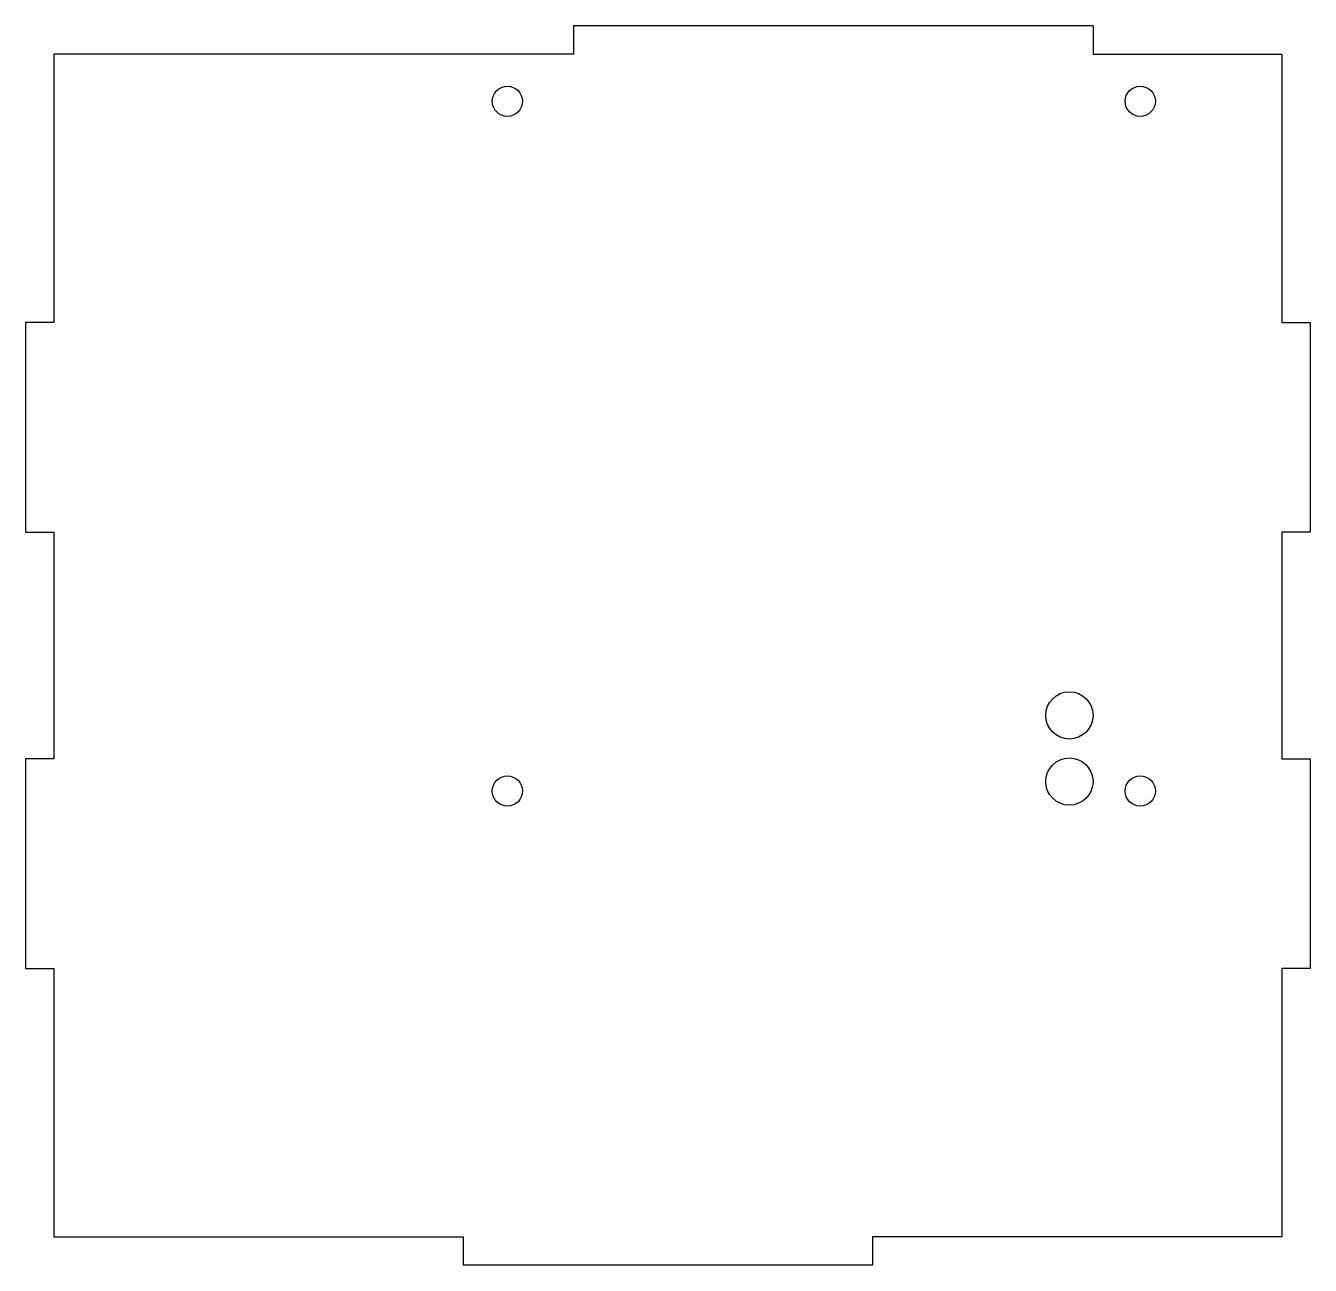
# Model space of a CAD drawing. Header units: millimetres. Extents: x -91 to 45, y -105 to 26.
import ezdxf

# ---------------------------------------------------------------- set-up
doc = ezdxf.new("R2010")
doc.units = ezdxf.units.MM

msp = doc.modelspace()

# ---------------------------------------------------------------- linework, layer by layer
for p, q in [((22.28, 26.41), (-32.72, 26.41)), ((-1.05, -104.79), (-44.38, -104.79))]:
    msp.add_line(p, q)
for points in [[(-32.71, 26.41), (-32.71, 23.41), (-87.71, 23.41), (-87.71, -4.99), (-90.71, -4.99), (-90.71, -27.19), (-87.71, -27.19), (-87.71, -51.19), (-90.71, -51.19), (-90.71, -73.39), (-87.71, -73.39), (-87.71, -101.79), (-44.38, -101.79), (-44.38, -104.79)], [(22.29, 26.41), (22.29, 23.41), (42.29, 23.41), (42.29, -4.99), (45.29, -4.99), (45.29, -27.19), (42.29, -27.19), (42.29, -51.19), (45.29, -51.19), (45.29, -73.39), (42.29, -73.39), (42.29, -101.79), (-1.04, -101.79), (-1.04, -104.79)]]:
    msp.add_lwpolyline(points)
for centre, radius in [((-39.71, 18.41), 1.6), ((27.29, 18.41), 1.6), ((19.79, -46.59), 2.5), ((19.79, -53.59), 2.5), ((-39.71, -54.59), 1.6), ((27.29, -54.59), 1.6)]:
    msp.add_circle(centre, radius)

doc.saveas('drawing.dxf')
